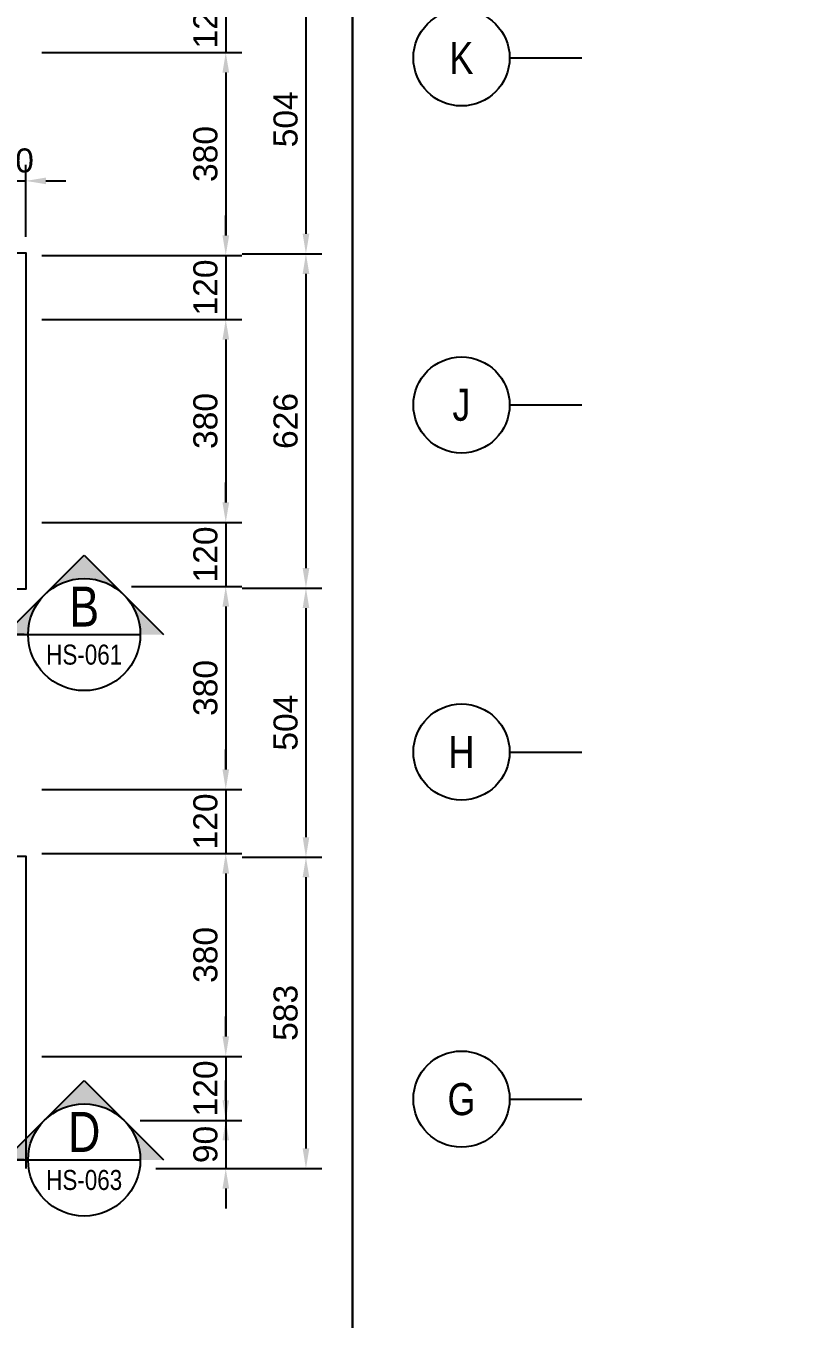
# Model space of a CAD drawing. Header units: millimetres. Extents: x 4668 to 40173, y -3560 to 14620.
# Drawn here: x 15892 to 17327, y 9806 to 12228 of the extents above; entities that cross this region are included whole.
import ezdxf
from ezdxf import colors
from ezdxf.entities.mleader import LeaderData, LeaderLine
from ezdxf.enums import TextEntityAlignment as Align
from ezdxf.math import Vec2, Vec3

# ---------------------------------------------------------------- set-up
doc = ezdxf.new("R2010")
doc.units = ezdxf.units.MM
doc.layers.get('0').transparency = 0.5
for name, color, linetype in [('DIM_03', 1, 'Continuous'), ('HB_DIM', 1, 'Continuous'), ('HB_SYMBOLS', 7, 'Continuous'), ('底圖', 7, 'Continuous')]:
    doc.layers.add(name, color=color, linetype=linetype)
doc.layers.add('HB_0', color=7, linetype='Continuous', transparency=0.5)
doc.styles.get("Standard").update_dxf_attribs({"font": 'arial.ttf'})
doc.dimstyles.new('150cm', dxfattribs={"dimscale": 15, "dimtxt": 3, "dimasz": 2.5, "dimexe": 2, "dimexo": 2, "dimgap": 1, "dimtad": 1, "dimdsep": 46, "dimtxsty": 'Standard', "dimcen": 0, "dimclrt": 2, "dimadec": 0, "dimazin": 0, "dimtfac": 1, "dimtix": 1, "dimtmove": 2, "dimatfit": 3, "dimfxl": 1, "dimtolj": 1, "dimtzin": 0, "dimarcsym": 0})

# ---------------------------------------------------------------- blocks, each defined once
blk = doc.blocks.new('*D624')
at = {"layer": 'Defpoints', "color": 0}
for p in [(15891.8, 10798.2), (15891.8, 10678.2), (16265.8, 10678.2)]:
    blk.add_point(p, dxfattribs=at)
at = {"layer": 'HB_DIM', "color": 0, "lineweight": -2}
for p, q in [((16265.8, 10835.7), (16265.8, 10873.2)), ((15921.8, 10798.2), (16295.8, 10798.2)), ((16265.8, 10798.2), (16265.8, 10678.2)), ((15921.8, 10678.2), (16295.8, 10678.2)), ((16265.8, 10640.7), (16265.8, 10603.2))]:
    blk.add_line(p, q, dxfattribs=at)
at = {"layer": 'HB_DIM', "color": 0}
for points in [[(16259.6, 10835.7), (16272.1, 10835.7), (16265.8, 10798.2)], [(16272.1, 10640.7), (16259.6, 10640.7), (16265.8, 10678.2)]]:
    blk.add_solid(points, dxfattribs=at)
at = {"layer": 'HB_DIM', "color": 2, "insert": (16227.9, 10738.2), "char_height": 45, "attachment_point": 5, "rotation": 90}
blk.add_mtext('\\A1;120', dxfattribs=at)
blk = doc.blocks.new('*D625')
at = {"layer": 'Defpoints', "color": 0}
for p in [(15891.8, 10678.2), (15891.8, 10298.2), (16265.8, 10298.2)]:
    blk.add_point(p, dxfattribs=at)
at = {"layer": 'HB_DIM', "color": 0, "lineweight": -2}
for p, q in [((15921.8, 10678.2), (16295.8, 10678.2)), ((16265.8, 10640.7), (16265.8, 10335.7)), ((15921.8, 10298.2), (16295.8, 10298.2))]:
    blk.add_line(p, q, dxfattribs=at)
at = {"layer": 'HB_DIM', "color": 0}
for points in [[(16272.1, 10640.7), (16259.6, 10640.7), (16265.8, 10678.2)], [(16259.6, 10335.7), (16272.1, 10335.7), (16265.8, 10298.2)]]:
    blk.add_solid(points, dxfattribs=at)
at = {"layer": 'HB_DIM', "color": 2, "insert": (16227.9, 10488.2), "char_height": 45, "attachment_point": 5, "rotation": 90}
blk.add_mtext('\\A1;380', dxfattribs=at)
blk = doc.blocks.new('*D626')
at = {"layer": 'Defpoints', "color": 0}
for p in [(15891.8, 10298.2), (16075.5, 10178.2), (16265.8, 10178.2)]:
    blk.add_point(p, dxfattribs=at)
at = {"layer": 'HB_DIM', "color": 0, "lineweight": -2}
for p, q in [((16265.8, 10335.7), (16265.8, 10373.2)), ((15921.8, 10298.2), (16295.8, 10298.2)), ((16265.8, 10298.2), (16265.8, 10178.2)), ((16105.5, 10178.2), (16295.8, 10178.2)), ((16265.8, 10140.7), (16265.8, 10103.2))]:
    blk.add_line(p, q, dxfattribs=at)
at = {"layer": 'HB_DIM', "color": 0}
for points in [[(16259.6, 10335.7), (16272.1, 10335.7), (16265.8, 10298.2)], [(16272.1, 10140.7), (16259.6, 10140.7), (16265.8, 10178.2)]]:
    blk.add_solid(points, dxfattribs=at)
at = {"layer": 'HB_DIM', "color": 2, "insert": (16227.9, 10238.2), "char_height": 45, "attachment_point": 5, "rotation": 90}
blk.add_mtext('\\A1;120', dxfattribs=at)
blk = doc.blocks.new('*D627')
at = {"layer": 'Defpoints', "color": 0}
for p in [(16075.5, 10178.2), (16104.7, 10088.2), (16265.8, 10088.2)]:
    blk.add_point(p, dxfattribs=at)
at = {"layer": 'HB_DIM', "color": 0, "lineweight": -2}
for p, q in [((16265.8, 10215.7), (16265.8, 10253.2)), ((16105.5, 10178.2), (16295.8, 10178.2)), ((16265.8, 10178.2), (16265.8, 10088.2)), ((16134.7, 10088.2), (16295.8, 10088.2)), ((16265.8, 10050.7), (16265.8, 10013.2))]:
    blk.add_line(p, q, dxfattribs=at)
at = {"layer": 'HB_DIM', "color": 0}
for points in [[(16259.6, 10215.7), (16272.1, 10215.7), (16265.8, 10178.2)], [(16272.1, 10050.7), (16259.6, 10050.7), (16265.8, 10088.2)]]:
    blk.add_solid(points, dxfattribs=at)
at = {"layer": 'HB_DIM', "color": 2, "insert": (16227.9, 10133.2), "char_height": 45, "attachment_point": 5, "rotation": 90}
blk.add_mtext('\\A1;90', dxfattribs=at)
blk = doc.blocks.new('*D628')
at = {"layer": 'Defpoints', "color": 0}
for p in [(15891.8, 11298.2), (16059.4, 11178.2), (16265.8, 11178.2)]:
    blk.add_point(p, dxfattribs=at)
at = {"layer": 'HB_DIM', "color": 0, "lineweight": -2}
for p, q in [((16265.8, 11335.7), (16265.8, 11373.2)), ((15921.8, 11298.2), (16295.8, 11298.2)), ((16265.8, 11298.2), (16265.8, 11178.2)), ((16089.4, 11178.2), (16295.8, 11178.2)), ((16265.8, 11140.7), (16265.8, 11103.2))]:
    blk.add_line(p, q, dxfattribs=at)
at = {"layer": 'HB_DIM', "color": 0}
for points in [[(16259.6, 11335.7), (16272.1, 11335.7), (16265.8, 11298.2)], [(16272.1, 11140.7), (16259.6, 11140.7), (16265.8, 11178.2)]]:
    blk.add_solid(points, dxfattribs=at)
at = {"layer": 'HB_DIM', "color": 2, "insert": (16227.9, 11238.2), "char_height": 45, "attachment_point": 5, "rotation": 90}
blk.add_mtext('\\A1;120', dxfattribs=at)
blk = doc.blocks.new('*D629')
at = {"layer": 'Defpoints', "color": 0}
for p in [(16059.4, 11178.2), (15891.8, 10798.2), (16265.8, 10798.2)]:
    blk.add_point(p, dxfattribs=at)
at = {"layer": 'HB_DIM', "color": 0, "lineweight": -2}
for p, q in [((16089.4, 11178.2), (16295.8, 11178.2)), ((16265.8, 11140.7), (16265.8, 10835.7)), ((15921.8, 10798.2), (16295.8, 10798.2))]:
    blk.add_line(p, q, dxfattribs=at)
at = {"layer": 'HB_DIM', "color": 0}
for points in [[(16272.1, 11140.7), (16259.6, 11140.7), (16265.8, 11178.2)], [(16259.6, 10835.7), (16272.1, 10835.7), (16265.8, 10798.2)]]:
    blk.add_solid(points, dxfattribs=at)
at = {"layer": 'HB_DIM', "color": 2, "insert": (16227.9, 10988.2), "char_height": 45, "attachment_point": 5, "rotation": 90}
blk.add_mtext('\\A1;380', dxfattribs=at)
blk = doc.blocks.new('*D630')
at = {"layer": 'Defpoints', "color": 0}
for p in [(15891.8, 11798.2), (15891.8, 11678.2), (16265.8, 11678.2)]:
    blk.add_point(p, dxfattribs=at)
at = {"layer": 'HB_DIM', "color": 0, "lineweight": -2}
for p, q in [((16265.8, 11835.7), (16265.8, 11873.2)), ((15921.8, 11798.2), (16295.8, 11798.2)), ((16265.8, 11798.2), (16265.8, 11678.2)), ((15921.8, 11678.2), (16295.8, 11678.2)), ((16265.8, 11640.7), (16265.8, 11603.2))]:
    blk.add_line(p, q, dxfattribs=at)
at = {"layer": 'HB_DIM', "color": 0}
for points in [[(16259.6, 11835.7), (16272.1, 11835.7), (16265.8, 11798.2)], [(16272.1, 11640.7), (16259.6, 11640.7), (16265.8, 11678.2)]]:
    blk.add_solid(points, dxfattribs=at)
at = {"layer": 'HB_DIM', "color": 2, "insert": (16227.9, 11738.2), "char_height": 45, "attachment_point": 5, "rotation": 90}
blk.add_mtext('\\A1;120', dxfattribs=at)
blk = doc.blocks.new('*D631')
at = {"layer": 'Defpoints', "color": 0}
for p in [(15891.8, 11678.2), (15891.8, 11298.2), (16265.8, 11298.2)]:
    blk.add_point(p, dxfattribs=at)
at = {"layer": 'HB_DIM', "color": 0, "lineweight": -2}
for p, q in [((15921.8, 11678.2), (16295.8, 11678.2)), ((16265.8, 11640.7), (16265.8, 11335.7)), ((15921.8, 11298.2), (16295.8, 11298.2))]:
    blk.add_line(p, q, dxfattribs=at)
at = {"layer": 'HB_DIM', "color": 0}
for points in [[(16272.1, 11640.7), (16259.6, 11640.7), (16265.8, 11678.2)], [(16259.6, 11335.7), (16272.1, 11335.7), (16265.8, 11298.2)]]:
    blk.add_solid(points, dxfattribs=at)
at = {"layer": 'HB_DIM', "color": 2, "insert": (16227.9, 11488.2), "char_height": 45, "attachment_point": 5, "rotation": 90}
blk.add_mtext('\\A1;380', dxfattribs=at)
blk = doc.blocks.new('*D632')
at = {"layer": 'Defpoints', "color": 0}
for p in [(16055, 12298.2), (15891.8, 12178.2), (16265.8, 12178.2)]:
    blk.add_point(p, dxfattribs=at)
at = {"layer": 'HB_DIM', "color": 0, "lineweight": -2}
for p, q in [((16265.8, 12335.7), (16265.8, 12373.2)), ((16085, 12298.2), (16295.8, 12298.2)), ((16265.8, 12298.2), (16265.8, 12178.2)), ((15921.8, 12178.2), (16295.8, 12178.2)), ((16265.8, 12140.7), (16265.8, 12103.2))]:
    blk.add_line(p, q, dxfattribs=at)
at = {"layer": 'HB_DIM', "color": 0}
for points in [[(16259.6, 12335.7), (16272.1, 12335.7), (16265.8, 12298.2)], [(16272.1, 12140.7), (16259.6, 12140.7), (16265.8, 12178.2)]]:
    blk.add_solid(points, dxfattribs=at)
at = {"layer": 'HB_DIM', "color": 2, "insert": (16227.9, 12238.2), "char_height": 45, "attachment_point": 5, "rotation": 90}
blk.add_mtext('\\A1;120', dxfattribs=at)
blk = doc.blocks.new('*D633')
at = {"layer": 'Defpoints', "color": 0}
for p in [(15891.8, 12178.2), (15891.8, 11798.2), (16265.8, 11798.2)]:
    blk.add_point(p, dxfattribs=at)
at = {"layer": 'HB_DIM', "color": 0, "lineweight": -2}
for p, q in [((15921.8, 12178.2), (16295.8, 12178.2)), ((16265.8, 12140.7), (16265.8, 11835.7)), ((15921.8, 11798.2), (16295.8, 11798.2))]:
    blk.add_line(p, q, dxfattribs=at)
at = {"layer": 'HB_DIM', "color": 0}
for points in [[(16272.1, 12140.7), (16259.6, 12140.7), (16265.8, 12178.2)], [(16259.6, 11835.7), (16272.1, 11835.7), (16265.8, 11798.2)]]:
    blk.add_solid(points, dxfattribs=at)
at = {"layer": 'HB_DIM', "color": 2, "insert": (16227.9, 11988.2), "char_height": 45, "attachment_point": 5, "rotation": 90}
blk.add_mtext('\\A1;380', dxfattribs=at)
blk = doc.blocks.new('*D636')
at = {"layer": 'Defpoints', "color": 0}
for p in [(15891.8, 11937.8), (15851.8, 11803.2), (15891.8, 11803.2)]:
    blk.add_point(p, dxfattribs=at)
at = {"layer": 'HB_DIM', "color": 0, "lineweight": -2}
for p, q in [((15851.8, 11833.2), (15851.8, 11967.8)), ((15891.8, 11833.2), (15891.8, 11967.8)), ((15814.3, 11937.8), (15776.8, 11937.8)), ((15851.8, 11937.8), (15891.8, 11937.8)), ((15929.3, 11937.8), (15966.8, 11937.8))]:
    blk.add_line(p, q, dxfattribs=at)
at = {"layer": 'HB_DIM', "color": 0}
for points in [[(15814.3, 11931.6), (15814.3, 11944.1), (15851.8, 11937.8)], [(15929.3, 11944.1), (15929.3, 11931.6), (15891.8, 11937.8)]]:
    blk.add_solid(points, dxfattribs=at)
at = {"layer": 'HB_DIM', "color": 2, "insert": (15871.8, 11975.8), "char_height": 45, "attachment_point": 5}
blk.add_mtext('\\A1;40', dxfattribs=at)
blk = doc.blocks.new('*D638')
at = {"layer": 'Defpoints', "color": 0}
for p in [(16267, 12305.2), (16266.3, 11801.2), (16415.8, 11801.2)]:
    blk.add_point(p, dxfattribs=at)
at = {"layer": 'HB_DIM', "color": 0, "lineweight": -2}
for p, q in [((16297, 12305.2), (16445.8, 12305.2)), ((16415.8, 12267.7), (16415.8, 11838.7)), ((16296.3, 11801.2), (16445.8, 11801.2))]:
    blk.add_line(p, q, dxfattribs=at)
at = {"layer": 'HB_DIM', "color": 0}
for points in [[(16422.1, 12267.7), (16409.6, 12267.7), (16415.8, 12305.2)], [(16409.6, 11838.7), (16422.1, 11838.7), (16415.8, 11801.2)]]:
    blk.add_solid(points, dxfattribs=at)
at = {"layer": 'HB_DIM', "color": 2, "insert": (16377.9, 12053.2), "char_height": 45, "attachment_point": 5, "rotation": 90}
blk.add_mtext('\\A1;504', dxfattribs=at)
blk = doc.blocks.new('*D639')
at = {"layer": 'Defpoints', "color": 0}
for p in [(16267, 11801.2), (16266.3, 11175.2), (16415.8, 11175.2)]:
    blk.add_point(p, dxfattribs=at)
at = {"layer": 'HB_DIM', "color": 0, "lineweight": -2}
for p, q in [((16297, 11801.2), (16445.8, 11801.2)), ((16415.8, 11763.7), (16415.8, 11212.7)), ((16296.3, 11175.2), (16445.8, 11175.2))]:
    blk.add_line(p, q, dxfattribs=at)
at = {"layer": 'HB_DIM', "color": 0}
for points in [[(16422.1, 11763.7), (16409.6, 11763.7), (16415.8, 11801.2)], [(16409.6, 11212.7), (16422.1, 11212.7), (16415.8, 11175.2)]]:
    blk.add_solid(points, dxfattribs=at)
at = {"layer": 'HB_DIM', "color": 2, "insert": (16377.9, 11488.2), "char_height": 45, "attachment_point": 5, "rotation": 90}
blk.add_mtext('\\A1;626', dxfattribs=at)
blk = doc.blocks.new('*D640')
at = {"layer": 'Defpoints', "color": 0}
for p in [(16267, 11175.2), (16266.3, 10671.2), (16415.8, 10671.2)]:
    blk.add_point(p, dxfattribs=at)
at = {"layer": 'HB_DIM', "color": 0, "lineweight": -2}
for p, q in [((16297, 11175.2), (16445.8, 11175.2)), ((16415.8, 11137.7), (16415.8, 10708.7)), ((16296.3, 10671.2), (16445.8, 10671.2))]:
    blk.add_line(p, q, dxfattribs=at)
at = {"layer": 'HB_DIM', "color": 0}
for points in [[(16422.1, 11137.7), (16409.6, 11137.7), (16415.8, 11175.2)], [(16409.6, 10708.7), (16422.1, 10708.7), (16415.8, 10671.2)]]:
    blk.add_solid(points, dxfattribs=at)
at = {"layer": 'HB_DIM', "color": 2, "insert": (16377.9, 10923.2), "char_height": 45, "attachment_point": 5, "rotation": 90}
blk.add_mtext('\\A1;504', dxfattribs=at)
blk = doc.blocks.new('*D641')
at = {"layer": 'Defpoints', "color": 0}
for p in [(16267, 10671.2), (16104.7, 10088.2), (16415.8, 10088.2)]:
    blk.add_point(p, dxfattribs=at)
at = {"layer": 'HB_DIM', "color": 0, "lineweight": -2}
for p, q in [((16297, 10671.2), (16445.8, 10671.2)), ((16415.8, 10633.7), (16415.8, 10125.7)), ((16134.7, 10088.2), (16445.8, 10088.2))]:
    blk.add_line(p, q, dxfattribs=at)
at = {"layer": 'HB_DIM', "color": 0}
for points in [[(16422.1, 10633.7), (16409.6, 10633.7), (16415.8, 10671.2)], [(16409.6, 10125.7), (16422.1, 10125.7), (16415.8, 10088.2)]]:
    blk.add_solid(points, dxfattribs=at)
at = {"layer": 'HB_DIM', "color": 2, "insert": (16377.9, 10379.7), "char_height": 45, "attachment_point": 5, "rotation": 90}
blk.add_mtext('\\A1;583', dxfattribs=at)
blk = doc.blocks.new('gr_t')
at = {"layer": 'HB_SYMBOLS', "color": 4, "linetype": 'Continuous'}
blk.add_line((0, -6), (0, -15), dxfattribs=at)
blk.add_circle((0, 0), 6, dxfattribs=at)
at = {"layer": 'HB_SYMBOLS', "color": 4, "linetype": 'Continuous', "width": 0.8}
blk.add_attdef('A', text='', height=4.5, dxfattribs=at).set_placement((0, 0), align=Align.MIDDLE)
blk = doc.blocks.new('SEC2U0-n')
at = {"color": 2, "linetype": 'Continuous'}
for p, q in [((-9.9, 0), (0, 9.9)), ((0, 9.9), (9.9, 0)), ((-7.51, 0), (-10.62, 0))]:
    blk.add_line(p, q, dxfattribs=at)
at = {"color": 3}
for p, q in [((-17, 0), (-19, 0)), ((-15, 0), (-7, 0))]:
    blk.add_line(p, q, dxfattribs=at)
at = {"color": 2, "linetype": 'Continuous'}
blk.add_circle((0, 0), 7, dxfattribs=at)
for points in [[(0, 9.9), (-3.5, 6.06), (-4.95, 4.95), (-4.26, 5.55)], [(0, 9.9), (-1.81, 6.76), (-3.5, 6.06), (-1.81, 6.76)], [(0, 9.9), (0, 7), (-1.81, 6.76), (-0.91, 6.94)], [(0, 9.9), (3.5, 6.06), (4.95, 4.95), (4.26, 5.55)], [(0, 9.9), (1.81, 6.76), (3.5, 6.06), (1.81, 6.76)], [(0, 9.9), (0, 7), (1.81, 6.76), (0.91, 6.94)], [(-9.9, 0), (-6.06, 3.5), (-4.95, 4.95), (-5.55, 4.26)], [(9.9, 0), (6.06, 3.5), (4.95, 4.95), (5.55, 4.26)], [(-9.9, 0), (-6.76, 1.81), (-6.06, 3.5), (-6.76, 1.81)], [(9.9, 0), (6.76, 1.81), (6.06, 3.5), (6.76, 1.81)], [(-9.9, 0), (-7, 0), (-6.76, 1.81), (-6.94, 0.91)], [(9.9, 0), (7, 0), (6.76, 1.81), (6.94, 0.91)]]:
    blk.add_solid(points, dxfattribs=at)
blk = doc.blocks.new('ST-n')
at = {"color": 2}
blk.add_line((-7, 0), (7, 0), dxfattribs=at)
blk.add_circle((0, 0), 7, dxfattribs=at)
at = {"color": 3, "width": 0.8}
blk.add_attdef('A', text='', height=4.5, dxfattribs=at).set_placement((0, 3.5), align=Align.MIDDLE)
at = {"color": 1, "width": 0.8}
blk.add_attdef('HB2002', text='', height=2.5, dxfattribs=at).set_placement((0, -2.5), align=Align.MIDDLE)

msp = doc.modelspace()

# ---------------------------------------------------------------- linework, layer by layer
at = {"layer": 'Defpoints', "color": 217, "true_color": 0x93278f}
for points in [[(16503.213, 7667.236), (13510.713, 7667.236), (13510.713, 6332.236), (4668.213, 6332.236), (4668.213, 14619.736), (16503.213, 14619.736)], [(28338.213, 7667.236), (25345.713, 7667.236), (25345.713, 6332.236), (16503.213, 6332.236), (16503.213, 14619.736), (28338.213, 14619.736)]]:
    msp.add_lwpolyline(points, close=True, dxfattribs=at)
at = {"layer": '底圖'}
msp.add_lwpolyline([(15891.83, 13067.958), (15891.83, 12303.16), (15851.83, 12303.16), (15851.83, 11803.16), (15891.83, 11803.16), (15891.83, 11173.16), (15851.83, 11173.16), (15851.83, 10673.16), (15891.83, 10673.16), (15891.83, 10088.16)], dxfattribs=at)

# ---------------------------------------------------------------- block references
at = {"layer": 'DIM_03', "xscale": 14.99999999999999, "yscale": 14.99999999999999, "zscale": 14.99999999999999, "rotation": 8.610337444451461e-07}
for p in [(16000.947, 11088.16), (16000.947, 10104.265)]:
    msp.add_blockref('SEC2U0-n', p, dxfattribs=at)
at = {"layer": 'DIM_03', "linetype": 'Continuous'}
ref = msp.add_blockref('ST-n', (16000.947, 11088.16), dxfattribs=dict(at, xscale=14.99999999999999, yscale=14.99999999999999, zscale=14.99999999999999, rotation=7.778253450905704e-07))
ref.add_attrib('HB2002', 'HS-061', dxfattribs={"layer": '0', "color": 1, "height": 37.5, "rotation": 359.999999, "width": 0.8}).set_placement((16000.947, 11050.66), align=Align.MIDDLE)
ref.add_attrib('A', 'B', dxfattribs={"layer": '0', "color": 3, "height": 75, "rotation": 359.999999, "width": 0.8}).set_placement((16000.947, 11140.66), align=Align.MIDDLE)
ref = msp.add_blockref('ST-n', (16000.947, 10104.265), dxfattribs=dict(at, xscale=14.99999999999999, yscale=14.99999999999999, zscale=14.99999999999999, rotation=7.778253450905704e-07))
ref.add_attrib('HB2002', 'HS-063', dxfattribs={"layer": '0', "color": 1, "height": 37.5, "rotation": 359.999999, "width": 0.8}).set_placement((16000.947, 10066.765), align=Align.MIDDLE)
ref.add_attrib('A', 'D', dxfattribs={"layer": '0', "color": 3, "height": 75, "rotation": 359.999999, "width": 0.8}).set_placement((16000.947, 10156.765), align=Align.MIDDLE)
at = {"layer": '底圖'}
ref = msp.add_blockref('gr_t', (16706.83, 12168.16), dxfattribs=dict(at, xscale=15, yscale=15, zscale=15, rotation=90))
ref.add_attrib('A', 'K', dxfattribs={"layer": 'HB_SYMBOLS', "color": 4, "linetype": 'Continuous', "height": 60, "width": 0.8}).set_placement((16706.83, 12168.16), align=Align.MIDDLE)
ref = msp.add_blockref('gr_t', (16706.83, 11518.16), dxfattribs=dict(at, xscale=15, yscale=15, zscale=15, rotation=90))
ref.add_attrib('A', 'J', dxfattribs={"layer": 'HB_SYMBOLS', "color": 4, "linetype": 'Continuous', "height": 60, "width": 0.8}).set_placement((16706.83, 11518.16), align=Align.MIDDLE)
ref = msp.add_blockref('gr_t', (16706.83, 10868.16), dxfattribs=dict(at, xscale=15, yscale=15, zscale=15, rotation=90))
ref.add_attrib('A', 'H', dxfattribs={"layer": 'HB_SYMBOLS', "color": 4, "linetype": 'Continuous', "height": 60, "width": 0.8}).set_placement((16706.83, 10868.16), align=Align.MIDDLE)
ref = msp.add_blockref('gr_t', (16706.83, 10218.16), dxfattribs=dict(at, xscale=15, yscale=15, zscale=15, rotation=90))
ref.add_attrib('A', 'G', dxfattribs={"layer": 'HB_SYMBOLS', "color": 4, "linetype": 'Continuous', "height": 60, "width": 0.8}).set_placement((16706.83, 10218.16), align=Align.MIDDLE)

# ---------------------------------------------------------------- dimensions: what is measured, and where the dimension line sits
at = {"layer": 'HB_DIM'}
for base, p1, p2, picture, middle in [((16265.83, 12178.16), (16055.031, 12298.16), (15891.83, 12178.16), '*D632', (16227.857, 12238.16)), ((16415.83, 11801.16), (16266.997, 12305.16), (16266.33, 11801.16), '*D638', (16377.857, 12053.16)), ((16265.83, 11798.16), (15891.83, 12178.16), (15891.83, 11798.16), '*D633', (16227.857, 11988.16)), ((16265.83, 11678.16), (15891.83, 11798.16), (15891.83, 11678.16), '*D630', (16227.857, 11738.16)), ((16415.83, 11175.16), (16266.997, 11801.16), (16266.33, 11175.16), '*D639', (16377.857, 11488.16)), ((16265.83, 11298.16), (15891.83, 11678.16), (15891.83, 11298.16), '*D631', (16227.857, 11488.16)), ((16265.83, 11178.16), (15891.83, 11298.16), (16059.44, 11178.16), '*D628', (16227.857, 11238.16)), ((16265.83, 10798.16), (16059.44, 11178.16), (15891.83, 10798.16), '*D629', (16227.857, 10988.16)), ((16415.83, 10671.16), (16266.997, 11175.16), (16266.33, 10671.16), '*D640', (16377.857, 10923.16)), ((16265.83, 10678.16), (15891.83, 10798.16), (15891.83, 10678.16), '*D624', (16227.857, 10738.16)), ((16265.83, 10298.16), (15891.83, 10678.16), (15891.83, 10298.16), '*D625', (16227.857, 10488.16)), ((16415.83, 10088.16), (16266.997, 10671.16), (16104.705, 10088.16), '*D641', (16377.857, 10379.66)), ((16265.83, 10178.16), (15891.83, 10298.16), (16075.545, 10178.16), '*D626', (16227.857, 10238.16)), ((16265.83, 10088.16), (16075.545, 10178.16), (16104.705, 10088.16), '*D627', (16227.857, 10133.16))]:
    dim = msp.add_linear_dim(base=base, p1=p1, p2=p2, angle=90, dimstyle='150cm', dxfattribs=at)
    dim.commit()
    dim.dimension.update_dxf_attribs({"geometry": picture, "text_midpoint": middle})
dim = msp.add_linear_dim(base=(15891.83, 11937.822), p1=(15851.83, 11803.16), p2=(15891.83, 11803.16), dimstyle='150cm', dxfattribs=at)
dim.commit()
dim.dimension.update_dxf_attribs({"geometry": '*D636', "text_midpoint": (15871.83, 11975.795)})

# ---------------------------------------------------------------- leaders
at = {"layer": 'HB_0'}
ml = msp.add_multileader_mtext('Standard', dxfattribs=at)
ml.set_content('場鑄防舷材基座FB2', color=2)
ml.set_leader_properties(color=1)
ml.build(insert=Vec2(0, 0))
ml.multileader.update_dxf_attribs({"dogleg_length": 3, "arrow_head_size": 37.5, "scale": 15})
ctx = ml.context
ctx.base_point, ctx.scale, ctx.char_height, ctx.arrow_head_size, ctx.landing_gap_size, ctx.plane_origin = Vec3(12251.845, 10446.863), 15, 45, 37.5, 45, Vec3(12138.945, 10326.133)
notes = []
notes.append((ctx, [(0, (1, 1, 0), (12206.845, 10446.863), (1, 0), 45, [(0, [(12138.945, 10326.133)], 0, [])])]))
ctx.mtext.insert, ctx.mtext.width, ctx.mtext.flow_direction = Vec3(12296.845, 10469.363), 504.46681, 5
ml = msp.add_multileader_mtext('Standard', dxfattribs=at)
ml.set_content('場鑄防舷材基座FB2', color=2)
ml.set_leader_properties(color=1)
ml.build(insert=Vec2(0, 0))
ml.multileader.update_dxf_attribs({"dogleg_length": 3, "arrow_head_size": 37.5, "scale": 15})
ctx = ml.context
ctx.base_point, ctx.scale, ctx.char_height, ctx.arrow_head_size, ctx.landing_gap_size, ctx.plane_origin = Vec3(13571.845, 10446.863), 15, 45, 37.5, 45, Vec3(13458.945, 10326.133)
notes.append((ctx, [(0, (1, 1, 0), (13526.845, 10446.863), (1, 0), 45, [(0, [(13458.945, 10326.133)], 0, [])])]))
ctx.mtext.insert, ctx.mtext.width, ctx.mtext.flow_direction = Vec3(13616.845, 10469.363), 504.46681, 5
ml = msp.add_multileader_mtext('Standard', dxfattribs=at)
ml.set_content('場鑄防舷材基座FB1', color=2)
ml.set_leader_properties(color=1)
ml.build(insert=Vec2(0, 0))
ml.multileader.update_dxf_attribs({"dogleg_length": 3, "arrow_head_size": 37.5, "scale": 15})
ctx = ml.context
ctx.base_point, ctx.scale, ctx.char_height, ctx.arrow_head_size, ctx.landing_gap_size, ctx.plane_origin = Vec3(14894.072, 10446.863), 15, 45, 37.5, 45, Vec3(14781.171, 10326.133)
notes.append((ctx, [(0, (1, 1, 0), (14849.072, 10446.863), (1, 0), 45, [(0, [(14781.171, 10326.133)], 0, [])])]))
ctx.mtext.insert, ctx.mtext.width, ctx.mtext.flow_direction = Vec3(14939.072, 10469.363), 504.46681, 5
for ctx, leaders in notes:
    for number, flags, end, landing, length, lines in leaders:
        leader = LeaderData()
        leader.index, (leader.has_last_leader_line, leader.has_dogleg_vector, leader.attachment_direction) = number, flags
        leader.last_leader_point, leader.dogleg_vector, leader.dogleg_length = Vec3(end), Vec3(landing), length
        for number, points, colour, breaks in lines:
            line = LeaderLine()
            line.index, line.vertices, line.color, line.breaks = number, Vec3.list(points), colors.encode_raw_color(colour), breaks
            leader.lines.append(line)
        ctx.leaders.append(leader)

doc.saveas('drawing.dxf')
